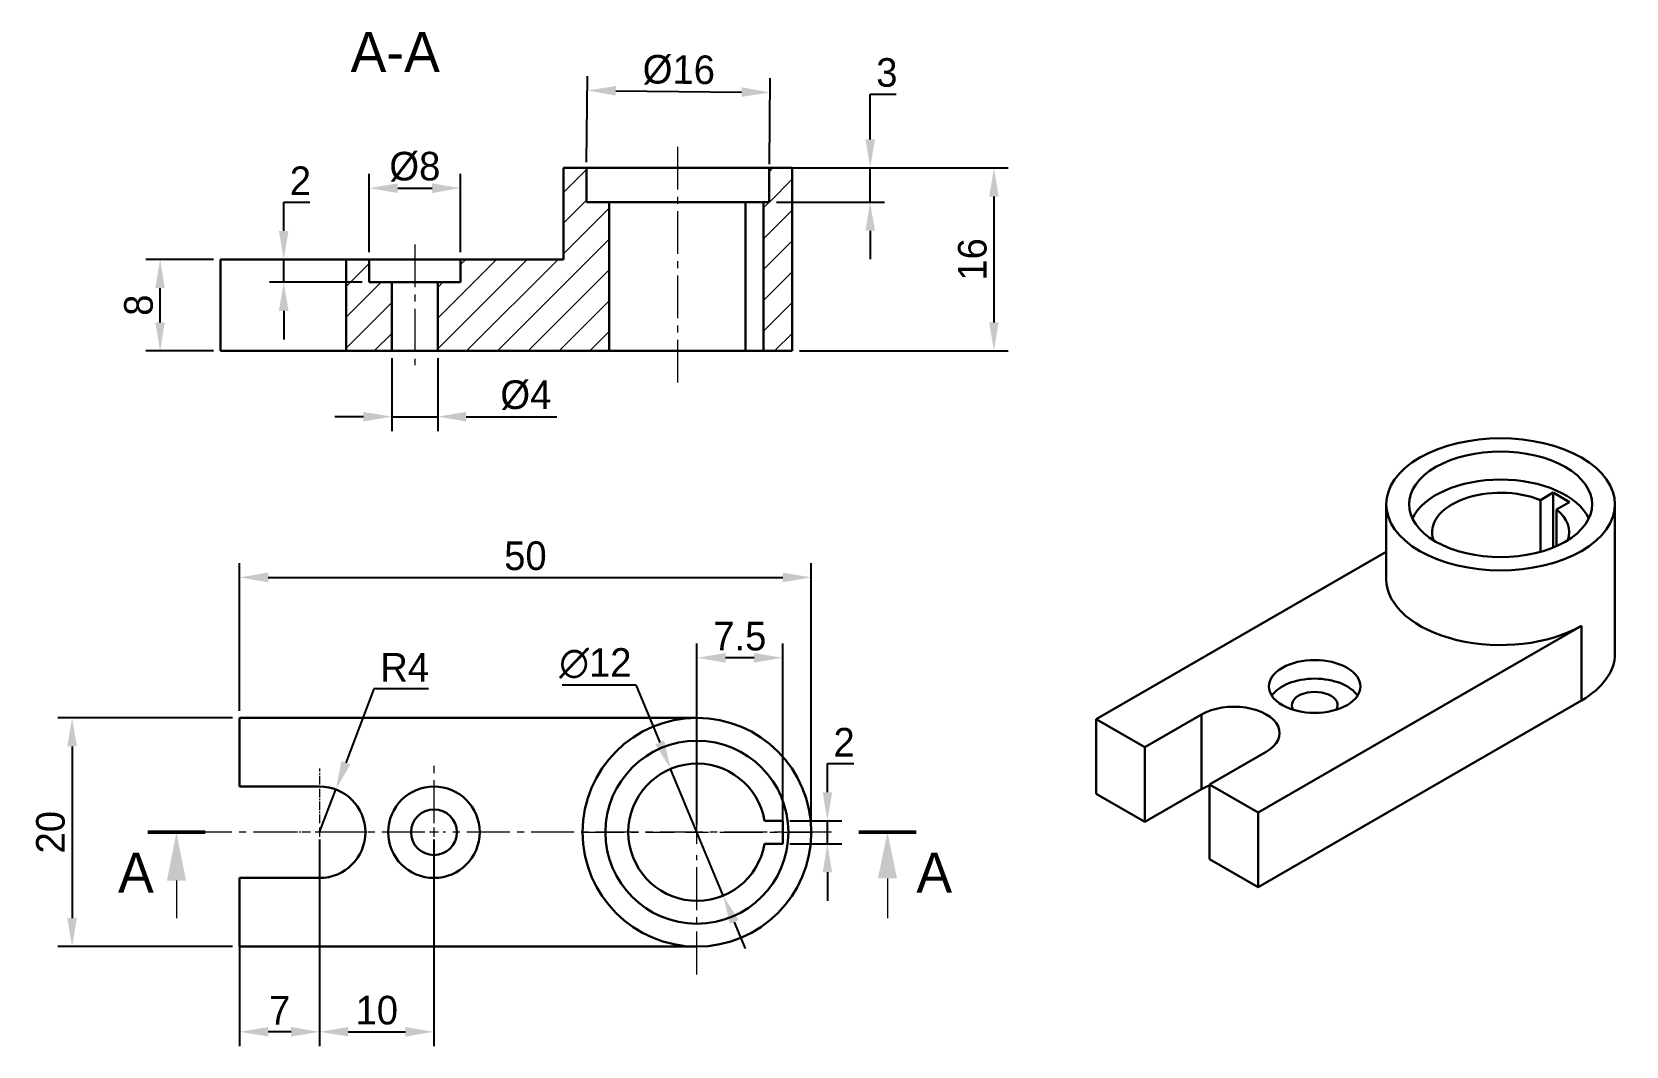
# Model space of a CAD drawing. Header units: millimetres. Extents: x 21 to 160, y 76 to 165.
import ezdxf

# ---------------------------------------------------------------- set-up
doc = ezdxf.new("R2010")
doc.units = ezdxf.units.MM
doc.linetypes.add('CENTER', pattern=[50.8, 31.75, -6.35, 6.35, -6.35])
doc.linetypes.add('CENTER2', pattern=[1.125, 0.75, -0.125, 0.125, -0.125])
for name, color, linetype, lineweight in [('图层1', 3, 'Continuous', 15), ('图层2', 1, 'CENTER', 15), ('图层3', 8, 'Continuous', 15), ('图层4', 2, 'Continuous', 30)]:
    doc.layers.add(name, color=color, linetype=linetype, lineweight=lineweight)
doc.dimstyles.new('ISO-25', dxfattribs={"dimtxt": 2.5, "dimasz": 2.5, "dimexe": 1.25, "dimexo": 0.625, "dimtad": 1, "dimtoh": 1, "dimdsep": 46, "dimtxsty": 'Standard', "dimcen": 2.5, "dimadec": 0, "dimazin": 0, "dimtfac": 1, "dimtmove": 0, "dimatfit": 3, "dimfxl": 0, "dimarcsym": 0})

# ---------------------------------------------------------------- blocks, each defined once
blk = doc.blocks.new('CustomObjectsInViewport5_0')
at = {"layer": '图层4'}
for p, q in [((38.9, 104.93), (38.9, 98.93)), ((78.9, 104.93), (38.9, 104.93)), ((38.9, 98.93), (45.9, 98.93)), ((86.4, 95.93), (84.82, 95.93)), ((86.4, 93.93), (86.4, 95.93)), ((84.82, 93.93), (86.4, 93.93)), ((38.9, 90.93), (38.9, 84.93)), ((45.9, 90.93), (38.9, 90.93)), ((38.9, 84.93), (78.9, 84.93))]:
    blk.add_line(p, q, dxfattribs=at)
for centre, radius in [((78.9, 94.93), 10), ((55.9, 94.93), 2)]:
    blk.add_circle(centre, radius, dxfattribs=at)
at = {"layer": '图层4', "extrusion": (0, 0, -1)}
for centre, radius in [((-78.9, 94.93), 8), ((-55.9, 94.93), 4)]:
    blk.add_circle(centre, radius, dxfattribs=at)
at = {"layer": '图层4'}
blk.add_arc((78.9, 94.93), 6, 9.5941, 350.4059, dxfattribs=at)
at = {"layer": '图层4', "extrusion": (0, 0, -1)}
blk.add_arc((-45.9, 94.93), 4, 90, 270, dxfattribs=at)
blk = doc.blocks.new('CustomObjectsInViewport9_0')
at = {"layer": '图层4', "extrusion": (0, 0.816497, 0.57735)}
for p, q in [((158.68, 105.37), (158.68, 111.9)), ((173.28, 112.92), (172.16, 112.27)), ((172.16, 112.27), (172.16, 107.74)), ((174.69, 112.1), (173.28, 112.92)), ((173.28, 112.92), (173.28, 108.12)), ((173.57, 111.46), (174.69, 112.1)), ((178.68, 98.84), (178.68, 111.9)), ((173.57, 111.46), (173.57, 108.24)), ((158.68, 107.76), (133.32, 93.12)), ((147.47, 84.96), (175.75, 101.29)), ((175.75, 94.75), (175.75, 101.29)), ((137.57, 90.67), (142.52, 93.53)), ((142.52, 87), (142.52, 93.53)), ((147.47, 78.42), (175.75, 94.75)), ((133.32, 93.12), (137.57, 90.67)), ((133.32, 86.59), (133.32, 93.12)), ((137.57, 84.14), (137.57, 90.67)), ((148.17, 90.26), (143.22, 87.4)), ((133.32, 86.59), (137.57, 84.14)), ((137.57, 84.14), (142.52, 87)), ((143.22, 87.4), (147.47, 84.96)), ((143.22, 80.87), (143.22, 87.4)), ((147.47, 78.42), (147.47, 84.96)), ((143.22, 80.87), (147.47, 78.42))]:
    blk.add_line(p, q, dxfattribs=at)
at = {"layer": '图层4'}
for centre, major_axis, start_param, end_param in [((168.68, 111.9), (-10, 0), -2.356194, 3.926991), ((168.68, 109.45), (-6, 0), -2.188746, 0.197704), ((168.68, 109.45), (-6, 0), 2.943889, 3.759543), ((168.68, 105.37), (-10, 0), 0, 2.356194), ((168.68, 98.84), (-10, 0), 2.356194, 3.141593), ((152.42, 94.35), (-2, 0), 2.780226, 6.644552)]:
    blk.add_ellipse(centre, major_axis=major_axis, ratio=0.57735, start_param=start_param, end_param=end_param, dxfattribs=at)
at = {"layer": '图层4', "extrusion": (5.94981e-16, -1.66533e-16, -1)}
blk.add_ellipse((168.68, 111.9), major_axis=(-8, 0), ratio=0.57735, start_param=-0.785398, end_param=5.497787, dxfattribs=at)
at = {"layer": '图层4', "extrusion": (6.10623e-16, -2.22045e-16, -1)}
blk.add_ellipse((168.68, 109.45), major_axis=(-8, 0), ratio=0.57735, start_param=0.268375, end_param=2.873218, dxfattribs=at)
at = {"layer": '图层4', "extrusion": (6.21306e-16, -1.66533e-16, -1)}
for centre, start_param, end_param in [((152.42, 95.98), -0.785398, 5.497787), ((152.42, 94.35), 0.361367, 2.780226)]:
    blk.add_ellipse(centre, major_axis=(-4, 0), ratio=0.57735, start_param=start_param, end_param=end_param, dxfattribs=at)
at = {"layer": '图层4', "extrusion": (6.26264e-16, -1.66533e-16, -1)}
blk.add_ellipse((145.35, 91.9), major_axis=(-4, 0), ratio=0.57735, start_param=0.785398, end_param=3.926991, dxfattribs=at)
at = {"layer": '图层4', "extrusion": (6.31989e-16, -5.55112e-17, -1)}
blk.add_ellipse((145.35, 85.36), major_axis=(-4, 0), ratio=0.57735, start_param=0.785398, end_param=1.011806, dxfattribs=at)
blk = doc.blocks.new('CustomObjectsInViewport11_0')
at = {"layer": '图层4', "extrusion": (0, 1, -2.96756e-13)}
for p, q in [((70.9, 168.03), (68.9, 168.03)), ((68.9, 168.03), (68.9, 160.03)), ((70.9, 165.03), (70.9, 168.03)), ((70.9, 168.03), (86.9, 168.03)), ((88.9, 168.03), (86.9, 168.03)), ((86.9, 168.03), (86.9, 165.03)), ((88.9, 152.03), (88.9, 168.03)), ((72.9, 165.03), (70.9, 165.03)), ((72.9, 152.03), (72.9, 165.03)), ((84.82, 165.03), (72.9, 165.03)), ((84.82, 165.03), (84.82, 152.03)), ((86.4, 165.03), (84.82, 165.03)), ((86.9, 165.03), (86.4, 165.03)), ((86.4, 165.03), (86.4, 152.03)), ((38.9, 160.03), (45.9, 160.03)), ((38.9, 152.03), (38.9, 160.03)), ((45.9, 160.03), (49.9, 160.03)), ((49.9, 160.03), (49.9, 152.03)), ((51.9, 160.03), (49.9, 160.03)), ((51.9, 158.03), (51.9, 160.03)), ((51.9, 160.03), (59.9, 160.03)), ((59.9, 160.03), (59.9, 158.03)), ((68.9, 160.03), (59.9, 160.03)), ((53.9, 158.03), (51.9, 158.03)), ((53.9, 152.03), (53.9, 158.03)), ((57.9, 158.03), (53.9, 158.03)), ((59.9, 158.03), (57.9, 158.03)), ((57.9, 158.03), (57.9, 152.03)), ((38.9, 152.03), (45.9, 152.03)), ((45.9, 152.03), (49.9, 152.03)), ((49.9, 152.03), (53.9, 152.03)), ((53.9, 152.03), (57.9, 152.03)), ((57.9, 152.03), (72.9, 152.03)), ((84.82, 152.03), (72.9, 152.03)), ((86.4, 152.03), (84.82, 152.03)), ((86.4, 152.03), (88.9, 152.03))]:
    blk.add_line(p, q, dxfattribs=at)
blk = doc.blocks.new('*U6')
at = {"layer": '图层2', "color": 0, "linetype": 'CENTER2', "ltscale": 5, "transparency": 16777216}
for p, q in [((0, 0.8), (0, 6.1)), ((-34.76, 0), (-0.8, 0)), ((0.8, 0), (20.14, 0)), ((0, -5.59), (0, -0.8))]:
    blk.add_line(p, q, dxfattribs=at)
at = {"layer": '图层2', "color": 0, "linetype": 'Continuous', "ltscale": 5, "transparency": 16777216}
for p, q in [((-0.4, 0), (0.4, 0)), ((0, -0.4), (0, 0.4))]:
    blk.add_line(p, q, dxfattribs=at)
blk = doc.blocks.new('*U7')
at = {"layer": '图层2', "color": 0, "linetype": 'CENTER2', "ltscale": 5, "transparency": 16777216}
for p, q in [((0, 2), (0, 12.87)), ((-10.12, 0), (-2, 0)), ((2, 0), (10.12, 0)), ((0, -12.43), (0, -2))]:
    blk.add_line(p, q, dxfattribs=at)
at = {"layer": '图层2', "color": 0, "linetype": 'Continuous', "ltscale": 5, "transparency": 16777216}
for p, q in [((-1, 0), (1, 0)), ((0, -1), (0, 1))]:
    blk.add_line(p, q, dxfattribs=at)
blk = doc.blocks.new('*U8')
at = {"layer": '图层2', "color": 0, "linetype": 'CENTER2', "ltscale": 5, "transparency": 16777216}
blk.add_line((0, 6.31), (0, -4.25), dxfattribs=at)
blk = doc.blocks.new('*U9')
at = {"layer": '图层2', "color": 0, "linetype": 'CENTER2', "ltscale": 5, "transparency": 16777216}
blk.add_line((0, 11.35), (0, -9.79), dxfattribs=at)
blk = doc.blocks.new('*U10')
at = {"layer": '图层2', "color": 0, "linetype": 'CENTER2', "transparency": 16777216}
for p, q in [((0, 0.8), (0, 5.58)), ((-4.12, 0), (-0.8, 0)), ((0.8, 0), (4.12, 0)), ((0, -5.41), (0, -0.8))]:
    blk.add_line(p, q, dxfattribs=at)
at = {"layer": '图层2', "color": 0, "linetype": 'Continuous', "transparency": 16777216}
for p, q in [((-0.4, 0), (0.4, 0)), ((0, -0.4), (0, 0.4))]:
    blk.add_line(p, q, dxfattribs=at)
blk = doc.blocks.new('*D11')
at = {"layer": 'Defpoints', "color": 0, "transparency": 16777216}
for p in [(88.9, 117.21), (38.9, 104.93), (88.9, 94.93)]:
    blk.add_point(p, dxfattribs=at)
at = {"layer": '图层1', "color": 0, "lineweight": -2, "transparency": 16777216}
for p, q in [((38.9, 105.55), (38.9, 118.46)), ((41.4, 117.21), (86.4, 117.21)), ((88.9, 95.55), (88.9, 118.46))]:
    blk.add_line(p, q, dxfattribs=at)
at = {"layer": '图层1', "color": 0, "transparency": 16777216}
for points in [[(41.4, 117.63), (41.4, 116.79), (38.9, 117.21)], [(86.4, 117.63), (86.4, 116.79), (88.9, 117.21)]]:
    blk.add_solid(points, dxfattribs=at)
at = {"layer": '图层1', "color": 0, "transparency": 16777216, "insert": (63.9, 119.09), "char_height": 2.5, "attachment_point": 5}
blk.add_mtext('50', dxfattribs=at)
blk = doc.blocks.new('*D12')
at = {"layer": 'Defpoints', "color": 0, "transparency": 16777216}
for p in [(85.3, 159.61), (69.23, 152.87), (85.23, 152.71)]:
    blk.add_point(p, dxfattribs=at)
at = {"layer": '图层1', "color": 0, "lineweight": -2, "transparency": 16777216}
for p, q in [((69.24, 153.5), (69.32, 161.03)), ((85.24, 153.33), (85.32, 160.86)), ((71.8, 159.75), (82.8, 159.64))]:
    blk.add_line(p, q, dxfattribs=at)
at = {"layer": '图层1', "color": 0, "transparency": 16777216}
for points in [[(71.81, 160.17), (71.8, 159.34), (69.3, 159.78)], [(82.81, 160.06), (82.8, 159.22), (85.3, 159.61)]]:
    blk.add_solid(points, dxfattribs=at)
at = {"layer": '图层1', "color": 0, "transparency": 16777216, "insert": (77.32, 161.57), "char_height": 2.5, "attachment_point": 5, "rotation": 359.4111}
blk.add_mtext('%%C16', dxfattribs=at)
blk = doc.blocks.new('*D13')
at = {"layer": 'Defpoints', "color": 0, "transparency": 16777216}
for p in [(58.23, 151.24), (50.23, 145.01), (58.23, 145.01)]:
    blk.add_point(p, dxfattribs=at)
at = {"layer": '图层1', "color": 0, "lineweight": -2, "transparency": 16777216}
for p, q in [((50.23, 145.64), (50.23, 152.49)), ((58.23, 145.64), (58.23, 152.49)), ((52.73, 151.24), (55.73, 151.24))]:
    blk.add_line(p, q, dxfattribs=at)
at = {"layer": '图层1', "color": 0, "transparency": 16777216}
for points in [[(52.73, 151.66), (52.73, 150.82), (50.23, 151.24)], [(55.73, 151.66), (55.73, 150.82), (58.23, 151.24)]]:
    blk.add_solid(points, dxfattribs=at)
at = {"layer": '图层1', "color": 0, "transparency": 16777216, "insert": (54.23, 153.12), "char_height": 2.5, "attachment_point": 5}
blk.add_mtext('%%C8', dxfattribs=at)
blk = doc.blocks.new('*D14')
at = {"layer": 'Defpoints', "color": 0, "transparency": 16777216}
for p in [(52.23, 137.01), (56.23, 137.01), (56.23, 131.26)]:
    blk.add_point(p, dxfattribs=at)
at = {"layer": '图层1', "color": 0, "lineweight": -2, "transparency": 16777216}
for p, q in [((52.23, 136.39), (52.23, 130.01)), ((56.23, 136.39), (56.23, 130.01)), ((49.73, 131.26), (47.23, 131.26)), ((52.23, 131.26), (56.23, 131.26)), ((58.73, 131.26), (66.65, 131.26))]:
    blk.add_line(p, q, dxfattribs=at)
at = {"layer": '图层1', "color": 0, "transparency": 16777216}
for points in [[(49.73, 131.68), (49.73, 130.84), (52.23, 131.26)], [(58.73, 131.68), (58.73, 130.84), (56.23, 131.26)]]:
    blk.add_solid(points, dxfattribs=at)
at = {"layer": '图层1', "color": 0, "transparency": 16777216, "insert": (63.94, 133.14), "char_height": 2.5, "attachment_point": 5}
blk.add_mtext('%%C4', dxfattribs=at)
blk = doc.blocks.new('*D15')
at = {"layer": 'Defpoints', "color": 0, "transparency": 16777216}
for p in [(85.23, 153.01), (85.23, 150.02), (94.05, 150.02)]:
    blk.add_point(p, dxfattribs=at)
at = {"layer": '图层1', "color": 0, "lineweight": -2, "transparency": 16777216}
for p, q in [((94.05, 155.51), (94.05, 159.47)), ((94.05, 159.47), (96.34, 159.47)), ((85.86, 153.01), (95.3, 153.01)), ((94.05, 150.02), (94.05, 153.01)), ((85.86, 150.02), (95.3, 150.02)), ((94.05, 147.52), (94.05, 145.02))]:
    blk.add_line(p, q, dxfattribs=at)
at = {"layer": '图层1', "color": 0, "transparency": 16777216}
for points in [[(93.64, 155.51), (94.47, 155.51), (94.05, 153.01)], [(93.64, 147.52), (94.47, 147.52), (94.05, 150.02)]]:
    blk.add_solid(points, dxfattribs=at)
at = {"layer": '图层1', "color": 0, "transparency": 16777216, "insert": (95.51, 161.34), "char_height": 2.5, "attachment_point": 5}
blk.add_mtext('3', dxfattribs=at)
blk = doc.blocks.new('*D16')
at = {"layer": 'Defpoints', "color": 0, "transparency": 16777216}
for p in [(87.23, 153.01), (87.23, 137.01), (104.88, 137.01)]:
    blk.add_point(p, dxfattribs=at)
at = {"layer": '图层1', "color": 0, "lineweight": -2, "transparency": 16777216}
for p, q in [((87.86, 153.01), (106.13, 153.01)), ((104.88, 150.51), (104.88, 139.51)), ((87.86, 137.01), (106.13, 137.01))]:
    blk.add_line(p, q, dxfattribs=at)
at = {"layer": '图层1', "color": 0, "transparency": 16777216}
for points in [[(104.46, 150.51), (105.29, 150.51), (104.88, 153.01)], [(104.46, 139.51), (105.29, 139.51), (104.88, 137.01)]]:
    blk.add_solid(points, dxfattribs=at)
at = {"layer": '图层1', "color": 0, "transparency": 16777216, "insert": (103, 145.01), "char_height": 2.5, "attachment_point": 5, "rotation": 90}
blk.add_mtext('16', dxfattribs=at)
blk = doc.blocks.new('*D17')
at = {"layer": 'Defpoints', "color": 0, "transparency": 16777216}
for p in [(47.32, 98.67), (45.9, 94.93)]:
    blk.add_point(p, dxfattribs=at)
at = {"layer": '图层1', "color": 0, "lineweight": -2, "transparency": 16777216}
for p, q in [((50.64, 107.48), (48.2, 101.01)), ((55.43, 107.48), (50.64, 107.48)), ((45.9, 94.93), (47.32, 98.67))]:
    blk.add_line(p, q, dxfattribs=at)
at = {"layer": '图层1', "color": 0, "transparency": 16777216}
blk.add_solid([(47.81, 101.16), (48.59, 100.86), (47.32, 98.67)], dxfattribs=at)
at = {"layer": '图层1', "color": 0, "transparency": 16777216, "insert": (53.34, 109.35), "char_height": 2.5, "attachment_point": 5}
blk.add_mtext('R4', dxfattribs=at)
blk = doc.blocks.new('*D18')
at = {"layer": 'Defpoints', "color": 0, "transparency": 16777216}
for p in [(45.9, 94.93), (38.9, 90.93), (38.9, 77.48)]:
    blk.add_point(p, dxfattribs=at)
at = {"layer": '图层1', "color": 0, "lineweight": -2, "transparency": 16777216}
for p, q in [((45.9, 94.3), (45.9, 76.23)), ((38.9, 90.3), (38.9, 76.23)), ((43.4, 77.48), (41.4, 77.48))]:
    blk.add_line(p, q, dxfattribs=at)
at = {"layer": '图层1', "color": 0, "transparency": 16777216}
for points in [[(41.4, 77.9), (41.4, 77.07), (38.9, 77.48)], [(43.4, 77.9), (43.4, 77.07), (45.9, 77.48)]]:
    blk.add_solid(points, dxfattribs=at)
at = {"layer": '图层1', "color": 0, "transparency": 16777216, "insert": (42.4, 79.36), "char_height": 2.5, "attachment_point": 5}
blk.add_mtext('7', dxfattribs=at)
blk = doc.blocks.new('*D19')
at = {"layer": 'Defpoints', "color": 0, "transparency": 16777216}
for p in [(45.9, 94.93), (55.9, 94.93), (55.9, 77.48)]:
    blk.add_point(p, dxfattribs=at)
at = {"layer": '图层1', "color": 0, "lineweight": -2, "transparency": 16777216}
for p, q in [((45.9, 94.3), (45.9, 76.23)), ((55.9, 94.3), (55.9, 76.23)), ((48.4, 77.48), (53.4, 77.48))]:
    blk.add_line(p, q, dxfattribs=at)
at = {"layer": '图层1', "color": 0, "transparency": 16777216}
for points in [[(48.4, 77.9), (48.4, 77.07), (45.9, 77.48)], [(53.4, 77.9), (53.4, 77.07), (55.9, 77.48)]]:
    blk.add_solid(points, dxfattribs=at)
at = {"layer": '图层1', "color": 0, "transparency": 16777216, "insert": (50.9, 79.36), "char_height": 2.5, "attachment_point": 5}
blk.add_mtext('10', dxfattribs=at)
blk = doc.blocks.new('*D20')
at = {"layer": 'Defpoints', "color": 0, "transparency": 16777216}
for p in [(86.4, 95.93), (86.4, 93.93), (90.31, 93.93)]:
    blk.add_point(p, dxfattribs=at)
at = {"layer": '图层1', "color": 0, "lineweight": -2, "transparency": 16777216}
for p, q in [((90.31, 98.43), (90.31, 100.93)), ((90.31, 100.93), (92.61, 100.93)), ((87.03, 95.93), (91.56, 95.93)), ((90.31, 93.93), (90.31, 95.93)), ((87.03, 93.93), (91.56, 93.93)), ((90.31, 91.43), (90.31, 88.93))]:
    blk.add_line(p, q, dxfattribs=at)
at = {"layer": '图层1', "color": 0, "transparency": 16777216}
for points in [[(89.9, 98.43), (90.73, 98.43), (90.31, 95.93)], [(89.9, 91.43), (90.73, 91.43), (90.31, 93.93)]]:
    blk.add_solid(points, dxfattribs=at)
at = {"layer": '图层1', "color": 0, "transparency": 16777216, "insert": (91.77, 102.8), "char_height": 2.5, "attachment_point": 5}
blk.add_mtext('2', dxfattribs=at)
blk = doc.blocks.new('*D21')
at = {"layer": 'Defpoints', "color": 0, "transparency": 16777216}
for p in [(76.6, 100.47), (81.2, 89.39)]:
    blk.add_point(p, dxfattribs=at)
at = {"layer": '图层1', "color": 0, "lineweight": -2, "transparency": 16777216}
for p, q in [((67.1, 107.82), (73.56, 107.82)), ((73.56, 107.82), (75.65, 102.78)), ((81.2, 89.39), (76.6, 100.47)), ((82.16, 87.08), (83.12, 84.77))]:
    blk.add_line(p, q, dxfattribs=at)
at = {"layer": '图层1', "color": 0, "transparency": 16777216}
for points in [[(76.03, 102.94), (75.26, 102.62), (76.6, 100.47)], [(82.55, 87.24), (81.78, 86.92), (81.2, 89.39)]]:
    blk.add_solid(points, dxfattribs=at)
at = {"layer": '图层1', "color": 0, "transparency": 16777216, "insert": (70.02, 109.69), "char_height": 2.5, "attachment_point": 5}
blk.add_mtext('∅12', dxfattribs=at)
blk = doc.blocks.new('*D22')
at = {"layer": 'Defpoints', "color": 0, "transparency": 16777216}
for p in [(50.23, 145.01), (42.76, 143.01), (50.23, 143.01)]:
    blk.add_point(p, dxfattribs=at)
at = {"layer": '图层1', "color": 0, "lineweight": -2, "transparency": 16777216}
for p, q in [((42.76, 147.51), (42.76, 150.01)), ((42.76, 150.01), (45.05, 150.01)), ((49.61, 145.01), (41.51, 145.01)), ((42.76, 143.01), (42.76, 145.01)), ((49.61, 143.01), (41.51, 143.01)), ((42.76, 140.51), (42.76, 138.01))]:
    blk.add_line(p, q, dxfattribs=at)
at = {"layer": '图层1', "color": 0, "transparency": 16777216}
for points in [[(42.34, 147.51), (43.18, 147.51), (42.76, 145.01)], [(42.34, 140.51), (43.18, 140.51), (42.76, 143.01)]]:
    blk.add_solid(points, dxfattribs=at)
at = {"layer": '图层1', "color": 0, "transparency": 16777216, "insert": (44.22, 151.89), "char_height": 2.5, "attachment_point": 5}
blk.add_mtext('2', dxfattribs=at)
blk = doc.blocks.new('*D23')
at = {"layer": 'Defpoints', "color": 0, "transparency": 16777216}
for p in [(38.9, 104.93), (24.25, 84.93), (38.9, 84.93)]:
    blk.add_point(p, dxfattribs=at)
at = {"layer": '图层1', "color": 0, "lineweight": -2, "transparency": 16777216}
for p, q in [((38.28, 104.93), (23, 104.93)), ((24.25, 102.43), (24.25, 87.43)), ((38.28, 84.93), (23, 84.93))]:
    blk.add_line(p, q, dxfattribs=at)
at = {"layer": '图层1', "color": 0, "transparency": 16777216}
for points in [[(23.83, 102.43), (24.67, 102.43), (24.25, 104.93)], [(23.83, 87.43), (24.67, 87.43), (24.25, 84.93)]]:
    blk.add_solid(points, dxfattribs=at)
at = {"layer": '图层1', "color": 0, "transparency": 16777216, "insert": (22.37, 94.93), "char_height": 2.5, "attachment_point": 5, "rotation": 90}
blk.add_mtext('20', dxfattribs=at)
blk = doc.blocks.new('*D24')
at = {"layer": 'Defpoints', "color": 0, "transparency": 16777216}
for p in [(31.95, 145.01), (37.23, 145.01), (37.23, 137.01)]:
    blk.add_point(p, dxfattribs=at)
at = {"layer": '图层1', "color": 0, "lineweight": -2, "transparency": 16777216}
for p, q in [((36.61, 145.01), (30.7, 145.01)), ((31.95, 139.51), (31.95, 142.51)), ((36.61, 137.01), (30.7, 137.01))]:
    blk.add_line(p, q, dxfattribs=at)
at = {"layer": '图层1', "color": 0, "transparency": 16777216}
for points in [[(31.53, 142.51), (32.36, 142.51), (31.95, 145.01)], [(31.53, 139.51), (32.36, 139.51), (31.95, 137.01)]]:
    blk.add_solid(points, dxfattribs=at)
at = {"layer": '图层1', "color": 0, "transparency": 16777216, "insert": (30.07, 141.01), "char_height": 2.5, "attachment_point": 5, "rotation": 90}
blk.add_mtext('8', dxfattribs=at)
blk = doc.blocks.new('*D25')
at = {"layer": 'Defpoints', "color": 0, "transparency": 16777216}
for p in [(78.9, 110.18), (78.9, 94.93), (86.4, 94.93)]:
    blk.add_point(p, dxfattribs=at)
at = {"layer": '图层1', "color": 0, "lineweight": -2, "transparency": 16777216}
for p, q in [((78.9, 95.55), (78.9, 111.43)), ((83.9, 110.18), (81.4, 110.18)), ((86.4, 95.55), (86.4, 111.43))]:
    blk.add_line(p, q, dxfattribs=at)
at = {"layer": '图层1', "color": 0, "transparency": 16777216}
for points in [[(81.4, 110.6), (81.4, 109.76), (78.9, 110.18)], [(83.9, 110.6), (83.9, 109.76), (86.4, 110.18)]]:
    blk.add_solid(points, dxfattribs=at)
at = {"layer": '图层1', "color": 0, "transparency": 16777216, "insert": (82.65, 112.06), "char_height": 2.5, "attachment_point": 5}
blk.add_mtext('7.5', dxfattribs=at)

msp = doc.modelspace()

# ---------------------------------------------------------------- hatches: boundary and pattern name
at = {"layer": '图层3'}
h = msp.add_hatch(dxfattribs=at)
h.set_pattern_fill('ANSI31', color=256, scale=0.6, style=0)
h.set_pattern_definition([(45, (-1.6705, -15.0163), (-1.347038, 1.347038), [])])
h.paths.add_polyline_path([(58.233, 145.011), (58.233, 143.011), (56.233, 143.011), (56.233, 137.011), (71.233, 137.011), (71.233, 150.011), (69.233, 150.011), (69.233, 153.011), (67.233, 153.011), (67.233, 145.011)], flags=0)
h.paths.add_polyline_path([(48.233, 145.011), (48.233, 137.011), (52.233, 137.011), (52.233, 143.011), (50.233, 143.011), (50.233, 145.011)], flags=0)
h.paths.add_polyline_path([(87.233, 137.011), (87.233, 153.011), (85.233, 153.011), (85.233, 150.011), (84.733, 150.011), (84.733, 137.011)], flags=0)

# ---------------------------------------------------------------- linework, layer by layer
at = {"layer": '图层1', "linetype": 'Continuous', "lineweight": 50}
for p, q in [((30.879, 94.93), (35.879, 94.93)), ((98.065, 94.93), (93.065, 94.93))]:
    msp.add_line(p, q, dxfattribs=at)
at = {"layer": '图层1'}
for p, q in [((33.379, 90.707), (33.379, 87.43)), ((95.565, 90.894), (95.565, 87.43))]:
    msp.add_line(p, q, dxfattribs=at)
for points in [[(32.546, 90.707), (33.379, 94.93), (34.213, 90.707)], [(94.732, 90.894), (95.565, 94.93), (96.399, 90.894)]]:
    msp.add_solid(points, dxfattribs=at)

# ---------------------------------------------------------------- block references
at = {"layer": '图层2', "linetype": 'CENTER2', "ltscale": 5}
for name, p in [('*U9', (77.191, 143.511)), ('*U8', (54.233, 140.011)), ('*U7', (78.904, 94.93))]:
    msp.add_blockref(name, p, dxfattribs=at)
at = {"layer": '图层2', "linetype": 'CENTER2', "ltscale": 5, "extrusion": (0, 0, -1)}
msp.add_blockref('*U6', (-55.904, 94.93), dxfattribs=at)
at = {"layer": '图层2', "linetype": 'CENTER2', "extrusion": (0, 0, -1)}
msp.add_blockref('*U10', (-45.904, 94.93), dxfattribs=at)
at = {"layer": '图层4'}
for name, p in [('CustomObjectsInViewport11_0', (-1.67, -15.016)), ('CustomObjectsInViewport9_0', (-19.487, 11.699)), ('CustomObjectsInViewport5_0', (0, 0))]:
    msp.add_blockref(name, p, dxfattribs=at)

# ---------------------------------------------------------------- texts
at = {"layer": '图层1', "char_height": 3.5, "attachment_point": 5}
for s, insert in [('A-A', (52.515, 163.154)), ('A', (29.832, 91.408)), ('A', (99.655, 91.408))]:
    msp.add_mtext(s, dxfattribs=dict(at, insert=insert))

# ---------------------------------------------------------------- dimensions: what is measured, and where the dimension line sits
at = {"layer": '图层1'}
dim = msp.add_aligned_dim(p1=(69.233, 152.874), p2=(85.233, 152.71), distance=6.904, text='%%C<>', dimstyle='ISO-25', dxfattribs=at)
dim.commit()
dim.dimension.update_dxf_attribs({"geometry": '*D12', "text_midpoint": (77.324, 161.571)})
for base, p1, p2, picture, middle in [((94.0521, 150.0158), (85.2334, 153.0111), (85.2334, 150.0158), '*D15', (95.5104, 159.4694)), ((42.759, 143.011), (50.233, 145.011), (50.233, 143.011), '*D22', (44.217, 150.011)), ((24.249, 84.93), (38.904, 104.93), (38.904, 84.93), '*D23', (24.249, 94.93)), ((90.313, 93.93), (86.404, 95.93), (86.404, 93.93), '*D20', (91.772, 100.93))]:
    dim = msp.add_linear_dim(base=base, p1=p1, p2=p2, angle=90, dimstyle='ISO-25', dxfattribs=at)
    dim.commit()
    dim.dimension.update_dxf_attribs({"geometry": picture, "text_midpoint": middle, "dimtype": 160})
dim = msp.add_linear_dim(base=(58.233, 151.241), p1=(50.233, 145.011), p2=(58.233, 145.011), text='%%C<>', dimstyle='ISO-25', dxfattribs=at)
dim.commit()
dim.dimension.update_dxf_attribs({"geometry": '*D13', "text_midpoint": (54.233, 151.241), "dimtype": 160})
for base, p1, p2, picture, middle in [((104.877, 137.011), (87.233, 153.011), (87.233, 137.011), '*D16', (103.002, 145.011)), ((31.948, 145.011), (37.233, 137.011), (37.233, 145.011), '*D24', (30.073, 141.011))]:
    dim = msp.add_linear_dim(base=base, p1=p1, p2=p2, angle=90, dimstyle='ISO-25', dxfattribs=at)
    dim.commit()
    dim.dimension.update_dxf_attribs({"geometry": picture, "text_midpoint": middle})
dim = msp.add_linear_dim(base=(56.233, 131.261), p1=(52.233, 137.011), p2=(56.233, 137.011), text='%%C<>', dimstyle='ISO-25', dxfattribs=at)
dim.commit()
dim.dimension.update_dxf_attribs({"geometry": '*D14', "text_midpoint": (63.942, 133.136)})
for base, p1, p2, picture, middle in [((88.904, 117.21), (38.904, 104.93), (88.904, 94.93), '*D11', (63.904, 119.085)), ((78.904, 110.181), (86.404, 94.93), (78.904, 94.93), '*D25', (82.654, 112.056)), ((38.904, 77.482), (45.904, 94.93), (38.904, 90.93), '*D18', (42.404, 79.357)), ((55.904, 77.482), (45.904, 94.93), (55.904, 94.93), '*D19', (50.904, 79.357))]:
    dim = msp.add_linear_dim(base=base, p1=p1, p2=p2, dimstyle='ISO-25', dxfattribs=at)
    dim.commit()
    dim.dimension.update_dxf_attribs({"geometry": picture, "text_midpoint": middle})
dim = msp.add_radius_dim(center=(45.904, 94.93), mpoint=(47.315, 98.672), dimstyle='ISO-25', dxfattribs=at)
dim.commit()
dim.dimension.update_dxf_attribs({"geometry": '*D17', "text_midpoint": (53.344, 107.478), "dimtype": 164})
dim = msp.add_diameter_dim_2p(p1=(81.203, 89.388), p2=(76.605, 100.472), dimstyle='ISO-25', dxfattribs=at)
dim.commit()
dim.dimension.update_dxf_attribs({"geometry": '*D21', "text_midpoint": (70.017, 107.815), "dimtype": 163})

doc.saveas('drawing.dxf')
